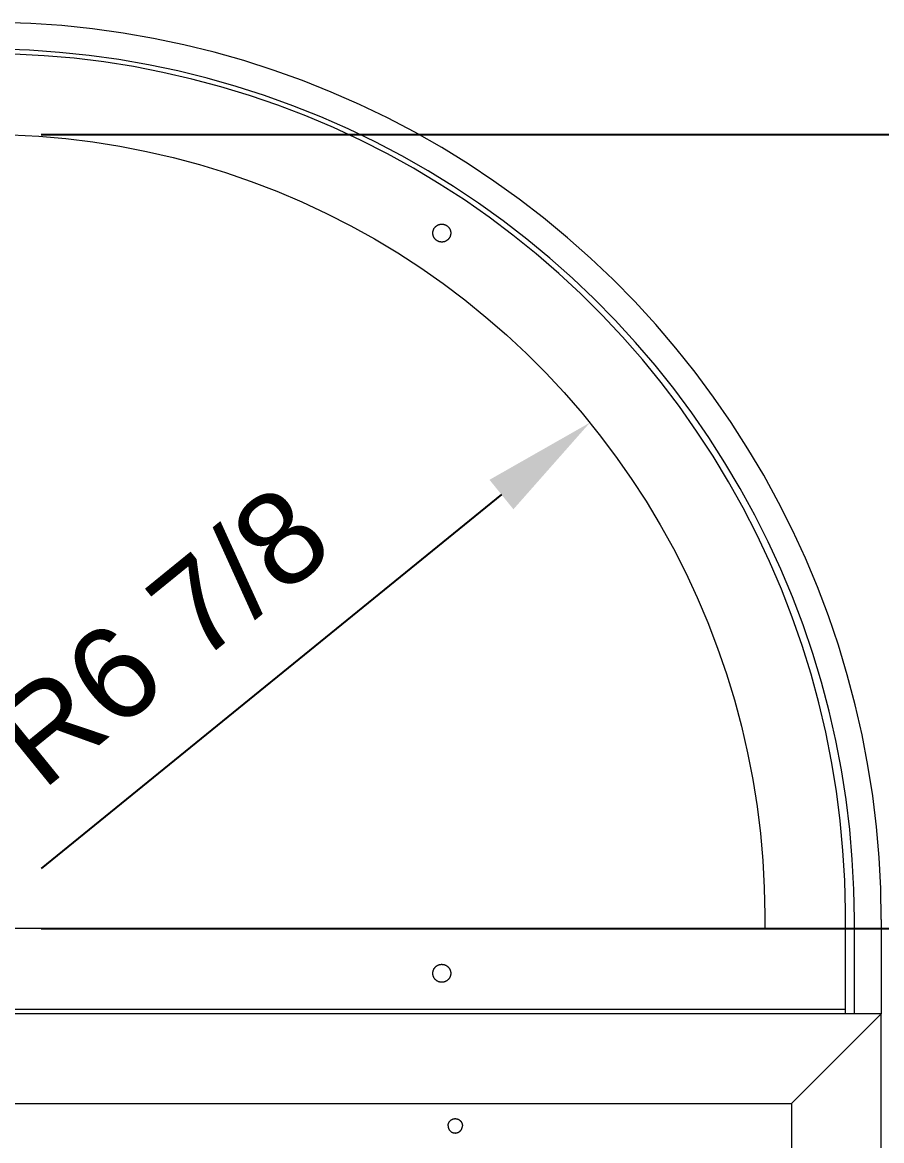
# Model space of a CAD drawing. Header units: inches. Extents: x -13 to 609, y -6 to 131.
# Drawn here: x 9.42 to 16.96, y 120.79 to 130.6 of the extents above; entities that cross this region are included whole.
import ezdxf

# ---------------------------------------------------------------- set-up
doc = ezdxf.new("R2010")
doc.units = ezdxf.units.IN
doc.header["$PDSIZE"] = -1
doc.layers.add('ZANO_R', color=7, linetype='Continuous', lineweight=0)
doc.layers.add('ZANO_W', color=1, linetype='Continuous', lineweight=0)
doc.styles.add('Arial', font='arial.ttf')
doc.styles.get("Standard").update_dxf_attribs({"font": 'ARIALUNI.TTF'})
doc.dimstyles.new('amerykanie', dxfattribs={"dimtxt": 50, "dimasz": 50, "dimexe": 0.5, "dimexo": 0.5, "dimgap": 1, "dimtad": 1, "dimdec": 0, "dimzin": 0, "dimlunit": 5, "dimtxsty": 'Standard', "dimcen": 0.09, "dimclrd": 1, "dimclre": 1, "dimclrt": 1, "dimazin": 0, "dimtfac": 1, "dimtdec": 0, "dimtmove": 0, "dimatfit": 3, "dimfxl": 1, "dimtzin": 0, "dimarcsym": 1})

# ---------------------------------------------------------------- blocks, each defined once
blk = doc.blocks.new('*D448')
at = {"layer": 'Defpoints', "color": 0}
for p in [(9.0854, 129.6213), (19.0073, 129.6213), (9.0854, 122.6528)]:
    blk.add_point(p, dxfattribs=at)
at = {"layer": 'ZANO_W', "color": 1, "lineweight": -2}
for p, q in [((9.5854, 129.6213), (19.5073, 129.6213)), ((19.0073, 123.6528), (19.0073, 128.6213)), ((23.9508, 125.1875), (19.0073, 126.137)), ((23.9508, 116.803), (23.9508, 125.1875)), ((9.5854, 122.6528), (19.5073, 122.6528))]:
    blk.add_line(p, q, dxfattribs=at)
at = {"layer": 'ZANO_W', "color": 1}
for points in [[(19.1739, 128.6213), (18.8406, 128.6213), (19.0073, 129.6213)], [(18.8406, 123.6528), (19.1739, 123.6528), (19.0073, 122.6528)]]:
    blk.add_solid(points, dxfattribs=at)
at = {"layer": 'ZANO_W', "color": 1, "insert": (22.6105, 120.9953), "char_height": 1.625, "attachment_point": 5, "rotation": 90, "style": 'Arial'}
blk.add_mtext('6 15/16', dxfattribs=at)
blk = doc.blocks.new('*D457')
at = {"layer": 'Defpoints', "color": 0}
for p in [(14.4011, 127.0911), (9.0855, 122.7725)]:
    blk.add_point(p, dxfattribs=at)
at = {"layer": 'ZANO_W', "color": 1, "lineweight": -2}
blk.add_line((13.625, 126.4606), (9.5851, 123.1784), dxfattribs=at)
at = {"layer": 'ZANO_W', "color": 1}
blk.add_solid([(13.7301, 126.3312), (13.5199, 126.5899), (14.4011, 127.0911)], dxfattribs=at)
at = {"layer": 'ZANO_W', "color": 1, "insert": (10.6368, 125.2183), "char_height": 1.625, "attachment_point": 5, "rotation": 39.09185, "style": 'Arial'}
blk.add_mtext('{\\H0.5x;R6 7/8}', dxfattribs=at)

msp = doc.modelspace()

# ---------------------------------------------------------------- linework, layer by layer
at = {"layer": 'ZANO_R'}
for p, q in [((9.49296, 130.59497), (9.2213, 130.60435)), ((9.76413, 130.57622), (9.49296, 130.59497)), ((10.0345, 130.54811), (9.76413, 130.57622)), ((10.30373, 130.5107), (10.0345, 130.54811)), ((10.57151, 130.46401), (10.30373, 130.5107)), ((10.83752, 130.40811), (10.57151, 130.46401)), ((9.48073, 130.35907), (9.21722, 130.36817)), ((9.74377, 130.34087), (9.48073, 130.35907)), ((10.00602, 130.31362), (9.74377, 130.34087)), ((11.10144, 130.34306), (10.83752, 130.40811)), ((11.36296, 130.26893), (11.10144, 130.34306)), ((9.61094, 130.31164), (9.34833, 130.32536)), ((9.87293, 130.2888), (9.61094, 130.31164)), ((10.13396, 130.25685), (9.87293, 130.2888)), ((10.26718, 130.27732), (10.00602, 130.31362)), ((10.39372, 130.21585), (10.13396, 130.25685)), ((10.52693, 130.23203), (10.26718, 130.27732)), ((10.78496, 130.17781), (10.52693, 130.23203)), ((11.62177, 130.18583), (11.36296, 130.26893)), ((10.6519, 130.16583), (10.39372, 130.21585)), ((10.90818, 130.10687), (10.6519, 130.16583)), ((11.04096, 130.11471), (10.78496, 130.17781)), ((11.87755, 130.09384), (11.62177, 130.18583)), ((11.16225, 130.03902), (10.90818, 130.10687)), ((11.29464, 130.04281), (11.04096, 130.11471)), ((11.41381, 129.96238), (11.16225, 130.03902)), ((11.54568, 129.9622), (11.29464, 130.04281)), ((12.13001, 129.99308), (11.87755, 130.09384)), ((11.66256, 129.87704), (11.41381, 129.96238)), ((11.79379, 129.87297), (11.54568, 129.9622)), ((12.37884, 129.88366), (12.13001, 129.99308)), ((11.90818, 129.78309), (11.66256, 129.87704)), ((12.03867, 129.77523), (11.79379, 129.87297)), ((12.62374, 129.76573), (12.37884, 129.88366)), ((12.15039, 129.68066), (11.90818, 129.78309)), ((12.28003, 129.6691), (12.03867, 129.77523)), ((12.86442, 129.6394), (12.62374, 129.76573)), ((12.38889, 129.56986), (12.15039, 129.68066)), ((12.51759, 129.5547), (12.28003, 129.6691)), ((9.32446, 129.6171), (9.56325, 129.60458)), ((9.56325, 129.60458), (9.80145, 129.58374)), ((9.80145, 129.58374), (10.03878, 129.5546)), ((10.03878, 129.5546), (10.27495, 129.5172)), ((12.62339, 129.45084), (12.38889, 129.56986)), ((12.75105, 129.43217), (12.51759, 129.5547)), ((13.10061, 129.50485), (12.86442, 129.6394)), ((10.27495, 129.5172), (10.50966, 129.47157)), ((10.50966, 129.47157), (10.74265, 129.41779)), ((12.8536, 129.32373), (12.62339, 129.45084)), ((13.332, 129.36222), (13.10061, 129.50485)), ((10.74265, 129.41779), (10.97361, 129.3559)), ((10.97361, 129.3559), (11.20228, 129.28599)), ((12.98015, 129.30165), (12.75105, 129.43217)), ((13.55834, 129.2117), (13.332, 129.36222)), ((11.20228, 129.28599), (11.42836, 129.20814)), ((13.07926, 129.18869), (12.8536, 129.32373)), ((13.2046, 129.1633), (12.98015, 129.30165)), ((11.42836, 129.20814), (11.65159, 129.12245)), ((13.30008, 129.04588), (13.07926, 129.18869)), ((13.42415, 129.01729), (13.2046, 129.1633)), ((13.77934, 129.05345), (13.55834, 129.2117)), ((11.65159, 129.12245), (11.87169, 129.02902)), ((13.99476, 128.88766), (13.77934, 129.05345)), ((11.87169, 129.02902), (12.0884, 128.92797)), ((13.51581, 128.89548), (13.30008, 129.04588)), ((13.63853, 128.86379), (13.42415, 129.01729)), ((12.0884, 128.92797), (12.30145, 128.81942)), ((13.72616, 128.73766), (13.51581, 128.89548)), ((13.84748, 128.70298), (13.63853, 128.86379)), ((14.20432, 128.71454), (13.99476, 128.88766)), ((12.30145, 128.81942), (12.51058, 128.70349)), ((13.0224, 128.75513), (13.02244, 128.75785)), ((13.02244, 128.75785), (13.02258, 128.76056)), ((13.02258, 128.76056), (13.02282, 128.76327)), ((13.02282, 128.76327), (13.02315, 128.76597)), ((13.02315, 128.76597), (13.02357, 128.76865)), ((13.02357, 128.76865), (13.02408, 128.77132)), ((13.02408, 128.77132), (13.02468, 128.77397)), ((13.02468, 128.77397), (13.02538, 128.7766)), ((13.02538, 128.7766), (13.02617, 128.7792)), ((13.02617, 128.7792), (13.02704, 128.78178)), ((13.02704, 128.78178), (13.02801, 128.78432)), ((13.02801, 128.78432), (13.02906, 128.78683)), ((13.02906, 128.78683), (13.03019, 128.78929)), ((13.03019, 128.78929), (13.03142, 128.79172)), ((13.03142, 128.79172), (13.03272, 128.79411)), ((13.03272, 128.79411), (13.03411, 128.79645)), ((13.03411, 128.79645), (13.03557, 128.79873)), ((13.03557, 128.79873), (13.03712, 128.80097)), ((13.03712, 128.80097), (13.03874, 128.80315)), ((13.03874, 128.80315), (13.04043, 128.80528)), ((13.04043, 128.80528), (13.0422, 128.80734)), ((13.0422, 128.80734), (13.04404, 128.80935)), ((13.04404, 128.80935), (13.04594, 128.81129)), ((13.04594, 128.81129), (13.04791, 128.81316)), ((13.04791, 128.81316), (13.04995, 128.81496)), ((13.04995, 128.81496), (13.05204, 128.81669)), ((13.05204, 128.81669), (13.0542, 128.81835)), ((13.0542, 128.81835), (13.05641, 128.81993)), ((13.05641, 128.81993), (13.05867, 128.82144)), ((13.05867, 128.82144), (13.06098, 128.82286)), ((13.06098, 128.82286), (13.06335, 128.82421)), ((13.06335, 128.82421), (13.06575, 128.82547)), ((13.06575, 128.82547), (13.0682, 128.82665)), ((13.0682, 128.82665), (13.07069, 128.82775)), ((13.07069, 128.82775), (13.07321, 128.82875)), ((13.07321, 128.82875), (13.07577, 128.82967)), ((13.07577, 128.82967), (13.07836, 128.8305)), ((13.07836, 128.8305), (13.08098, 128.83125)), ((13.08098, 128.83125), (13.08361, 128.8319)), ((13.08361, 128.8319), (13.08627, 128.83246)), ((13.08627, 128.83246), (13.08895, 128.83292)), ((13.08895, 128.83292), (13.09165, 128.8333)), ((13.09165, 128.8333), (13.09435, 128.83358)), ((13.09435, 128.83358), (13.09706, 128.83376)), ((13.09706, 128.83376), (13.09978, 128.83386)), ((13.09978, 128.83386), (13.1025, 128.83386)), ((13.1025, 128.83386), (13.10521, 128.83376)), ((13.10521, 128.83376), (13.10792, 128.83358)), ((13.10792, 128.83358), (13.11063, 128.8333)), ((13.11063, 128.8333), (13.11332, 128.83292)), ((13.11332, 128.83292), (13.116, 128.83246)), ((13.116, 128.83246), (13.11866, 128.8319)), ((13.11866, 128.8319), (13.1213, 128.83125)), ((13.1213, 128.83125), (13.12391, 128.8305)), ((13.12391, 128.8305), (13.1265, 128.82967)), ((13.1265, 128.82967), (13.12906, 128.82875)), ((13.12906, 128.82875), (13.13158, 128.82775)), ((13.13158, 128.82775), (13.13407, 128.82665)), ((13.13407, 128.82665), (13.13652, 128.82547)), ((13.13652, 128.82547), (13.13893, 128.82421)), ((13.13893, 128.82421), (13.14129, 128.82286)), ((13.14129, 128.82286), (13.1436, 128.82144)), ((13.1436, 128.82144), (13.14587, 128.81993)), ((13.14587, 128.81993), (13.14808, 128.81835)), ((13.14808, 128.81835), (13.15023, 128.81669)), ((13.15023, 128.81669), (13.15233, 128.81496)), ((13.15233, 128.81496), (13.15436, 128.81316)), ((13.15436, 128.81316), (13.15633, 128.81129)), ((13.15633, 128.81129), (13.15824, 128.80935)), ((13.15824, 128.80935), (13.16007, 128.80734)), ((13.16007, 128.80734), (13.16184, 128.80528)), ((13.16184, 128.80528), (13.16354, 128.80315)), ((13.16354, 128.80315), (13.16516, 128.80097)), ((13.16516, 128.80097), (13.1667, 128.79873)), ((13.1667, 128.79873), (13.16817, 128.79645)), ((13.16817, 128.79645), (13.16955, 128.79411)), ((13.16955, 128.79411), (13.17086, 128.79172)), ((13.17086, 128.79172), (13.17208, 128.78929)), ((13.17208, 128.78929), (13.17322, 128.78683)), ((13.17322, 128.78683), (13.17427, 128.78432)), ((13.17427, 128.78432), (13.17523, 128.78178)), ((13.17523, 128.78178), (13.17611, 128.7792)), ((13.17611, 128.7792), (13.17689, 128.7766)), ((13.17689, 128.7766), (13.17759, 128.77397)), ((13.17759, 128.77397), (13.17819, 128.77132)), ((13.17819, 128.77132), (13.17871, 128.76865)), ((13.17871, 128.76865), (13.17913, 128.76597)), ((13.17913, 128.76597), (13.17945, 128.76327)), ((13.17945, 128.76327), (13.17969, 128.76056)), ((13.17969, 128.76056), (13.17983, 128.75785)), ((13.17983, 128.75785), (13.17988, 128.75513)), ((12.51058, 128.70349), (12.71554, 128.58034)), ((13.02244, 128.75241), (13.0224, 128.75513)), ((13.02258, 128.7497), (13.02244, 128.75241)), ((13.02282, 128.74699), (13.02258, 128.7497)), ((13.02315, 128.74429), (13.02282, 128.74699)), ((13.02357, 128.74161), (13.02315, 128.74429)), ((13.02408, 128.73894), (13.02357, 128.74161)), ((13.02468, 128.73629), (13.02408, 128.73894)), ((13.02538, 128.73366), (13.02468, 128.73629)), ((13.02617, 128.73106), (13.02538, 128.73366)), ((13.02704, 128.72848), (13.02617, 128.73106)), ((13.02801, 128.72594), (13.02704, 128.72848)), ((13.02906, 128.72344), (13.02801, 128.72594)), ((13.03019, 128.72097), (13.02906, 128.72344)), ((13.03142, 128.71854), (13.03019, 128.72097)), ((13.03272, 128.71615), (13.03142, 128.71854)), ((13.03411, 128.71382), (13.03272, 128.71615)), ((13.03557, 128.71153), (13.03411, 128.71382)), ((13.03712, 128.70929), (13.03557, 128.71153)), ((13.03874, 128.70711), (13.03712, 128.70929)), ((13.04043, 128.70498), (13.03874, 128.70711)), ((13.0422, 128.70292), (13.04043, 128.70498)), ((13.04404, 128.70091), (13.0422, 128.70292)), ((13.04594, 128.69897), (13.04404, 128.70091)), ((13.04791, 128.6971), (13.04594, 128.69897)), ((13.04995, 128.6953), (13.04791, 128.6971)), ((13.05204, 128.69357), (13.04995, 128.6953)), ((13.0542, 128.69191), (13.05204, 128.69357)), ((13.05641, 128.69033), (13.0542, 128.69191)), ((13.05867, 128.68882), (13.05641, 128.69033)), ((13.06098, 128.6874), (13.05867, 128.68882)), ((13.06335, 128.68605), (13.06098, 128.6874)), ((13.06575, 128.68479), (13.06335, 128.68605)), ((13.0682, 128.68361), (13.06575, 128.68479)), ((13.07069, 128.68251), (13.0682, 128.68361)), ((13.07321, 128.68151), (13.07069, 128.68251)), ((13.07577, 128.68059), (13.07321, 128.68151)), ((13.07836, 128.67976), (13.07577, 128.68059)), ((13.08098, 128.67901), (13.07836, 128.67976)), ((13.08361, 128.67836), (13.08098, 128.67901)), ((13.08627, 128.67781), (13.08361, 128.67836)), ((13.08895, 128.67734), (13.08627, 128.67781)), ((13.09165, 128.67696), (13.08895, 128.67734)), ((13.09435, 128.67668), (13.09165, 128.67696)), ((13.09706, 128.6765), (13.09435, 128.67668)), ((13.09978, 128.6764), (13.09706, 128.6765)), ((13.1025, 128.6764), (13.09978, 128.6764)), ((13.10521, 128.6765), (13.1025, 128.6764)), ((13.10792, 128.67668), (13.10521, 128.6765)), ((13.11063, 128.67696), (13.10792, 128.67668)), ((13.11332, 128.67734), (13.11063, 128.67696)), ((13.116, 128.67781), (13.11332, 128.67734)), ((13.11866, 128.67836), (13.116, 128.67781)), ((13.1213, 128.67901), (13.11866, 128.67836)), ((13.12391, 128.67976), (13.1213, 128.67901)), ((13.1265, 128.68059), (13.12391, 128.67976)), ((13.12906, 128.68151), (13.1265, 128.68059)), ((13.13158, 128.68251), (13.12906, 128.68151)), ((13.13407, 128.68361), (13.13158, 128.68251)), ((13.13652, 128.68479), (13.13407, 128.68361)), ((13.13893, 128.68605), (13.13652, 128.68479)), ((13.14129, 128.6874), (13.13893, 128.68605)), ((13.1436, 128.68882), (13.14129, 128.6874)), ((13.14587, 128.69033), (13.1436, 128.68882)), ((13.14808, 128.69191), (13.14587, 128.69033)), ((13.15023, 128.69357), (13.14808, 128.69191)), ((13.15233, 128.6953), (13.15023, 128.69357)), ((13.15436, 128.6971), (13.15233, 128.6953)), ((13.15633, 128.69897), (13.15436, 128.6971)), ((13.15824, 128.70091), (13.15633, 128.69897)), ((13.16007, 128.70292), (13.15824, 128.70091)), ((13.16184, 128.70498), (13.16007, 128.70292)), ((13.16354, 128.70711), (13.16184, 128.70498)), ((13.16516, 128.70929), (13.16354, 128.70711)), ((13.1667, 128.71153), (13.16516, 128.70929)), ((13.16817, 128.71382), (13.1667, 128.71153)), ((13.16955, 128.71615), (13.16817, 128.71382)), ((13.17086, 128.71854), (13.16955, 128.71615)), ((13.17208, 128.72097), (13.17086, 128.71854)), ((13.17322, 128.72344), (13.17208, 128.72097)), ((13.17427, 128.72594), (13.17322, 128.72344)), ((13.17523, 128.72848), (13.17427, 128.72594)), ((13.17611, 128.73106), (13.17523, 128.72848)), ((13.17689, 128.73366), (13.17611, 128.73106)), ((13.17759, 128.73629), (13.17689, 128.73366)), ((13.17819, 128.73894), (13.17759, 128.73629)), ((13.17871, 128.74161), (13.17819, 128.73894)), ((13.17913, 128.74429), (13.17871, 128.74161)), ((13.17945, 128.74699), (13.17913, 128.74429)), ((13.17969, 128.7497), (13.17945, 128.74699)), ((13.17983, 128.75241), (13.17969, 128.7497)), ((13.17988, 128.75513), (13.17983, 128.75241)), ((13.93091, 128.57262), (13.72616, 128.73766)), ((14.05075, 128.53505), (13.84748, 128.70298)), ((14.40778, 128.53429), (14.20432, 128.71454)), ((12.71554, 128.58034), (12.91608, 128.45011)), ((14.12979, 128.40056), (13.93091, 128.57262)), ((14.24811, 128.36021), (14.05075, 128.53505)), ((14.6049, 128.34712), (14.40778, 128.53429)), ((12.91608, 128.45011), (13.11195, 128.31296)), ((14.32256, 128.22169), (14.12979, 128.40056)), ((13.11195, 128.31296), (13.30291, 128.16906)), ((14.43931, 128.17866), (14.24811, 128.36021)), ((14.79544, 128.15327), (14.6049, 128.34712)), ((13.30291, 128.16906), (13.48874, 128.01858)), ((14.50899, 128.03622), (14.32256, 128.22169)), ((14.62414, 127.99061), (14.43931, 128.17866)), ((14.97917, 127.95295), (14.79544, 128.15327)), ((13.48874, 128.01858), (13.6692, 127.86171)), ((14.68886, 127.84438), (14.50899, 128.03622)), ((14.80236, 127.7963), (14.62414, 127.99061)), ((15.15589, 127.7464), (14.97917, 127.95295)), ((13.6692, 127.86171), (13.84407, 127.69864)), ((14.86195, 127.64639), (14.68886, 127.84438)), ((14.97377, 127.59596), (14.80236, 127.7963)), ((13.84407, 127.69864), (14.01315, 127.52956)), ((15.32536, 127.53389), (15.15589, 127.7464)), ((15.02805, 127.44251), (14.86195, 127.64639)), ((15.13816, 127.38981), (14.97377, 127.59596)), ((14.01315, 127.52956), (14.17622, 127.35469)), ((15.4874, 127.31564), (15.32536, 127.53389)), ((15.18695, 127.23297), (15.02805, 127.44251)), ((15.29534, 127.17812), (15.13816, 127.38981)), ((14.17622, 127.35469), (14.33309, 127.17423)), ((15.64182, 127.09194), (15.4874, 127.31564)), ((15.33847, 127.01803), (15.18695, 127.23297)), ((14.33309, 127.17423), (14.48357, 126.9884)), ((15.44512, 126.96113), (15.29534, 127.17812)), ((15.78842, 126.86304), (15.64182, 127.09194)), ((15.48242, 126.79795), (15.33847, 127.01803)), ((14.48357, 126.9884), (14.62747, 126.79744)), ((15.58732, 126.73909), (15.44512, 126.96113)), ((14.62747, 126.79744), (14.76462, 126.60157)), ((15.61863, 126.573), (15.48242, 126.79795)), ((15.92703, 126.62922), (15.78842, 126.86304)), ((15.72178, 126.51228), (15.58732, 126.73909)), ((14.76462, 126.60157), (14.89485, 126.40103)), ((16.05748, 126.39075), (15.92703, 126.62922)), ((15.74693, 126.34344), (15.61863, 126.573)), ((15.84832, 126.28097), (15.72178, 126.51228)), ((14.89485, 126.40103), (15.018, 126.19608)), ((15.86717, 126.10956), (15.74693, 126.34344)), ((16.17963, 126.14792), (16.05748, 126.39075)), ((15.9668, 126.04542), (15.84832, 126.28097)), ((15.018, 126.19608), (15.13393, 125.98694)), ((15.9792, 125.87164), (15.86717, 126.10956)), ((16.29333, 125.90101), (16.17963, 126.14792)), ((16.07709, 125.80593), (15.9668, 126.04542)), ((15.13393, 125.98694), (15.24248, 125.77389)), ((16.08288, 125.62997), (15.9792, 125.87164)), ((16.39843, 125.65034), (16.29333, 125.90101)), ((15.24248, 125.77389), (15.34353, 125.55718)), ((16.17904, 125.56277), (16.07709, 125.80593)), ((16.1781, 125.38483), (16.08288, 125.62997)), ((16.49482, 125.39618), (16.39843, 125.65034)), ((15.34353, 125.55718), (15.43696, 125.33708)), ((16.27254, 125.31624), (16.17904, 125.56277)), ((15.43696, 125.33708), (15.52265, 125.11385)), ((16.26473, 125.13653), (16.1781, 125.38483)), ((16.58238, 125.13885), (16.49482, 125.39618)), ((16.35747, 125.06663), (16.27254, 125.31624)), ((16.34268, 124.88537), (16.26473, 125.13653)), ((16.661, 124.87864), (16.58238, 125.13885)), ((15.52265, 125.11385), (15.6005, 124.88777)), ((16.43373, 124.81423), (16.35747, 125.06663)), ((15.6005, 124.88777), (15.67041, 124.6591)), ((16.41184, 124.63165), (16.34268, 124.88537)), ((16.7306, 124.61588), (16.661, 124.87864)), ((16.50124, 124.55935), (16.43373, 124.81423)), ((15.67041, 124.6591), (15.7323, 124.42814)), ((16.47213, 124.37568), (16.41184, 124.63165)), ((16.55991, 124.3023), (16.50124, 124.55935)), ((16.79109, 124.35088), (16.7306, 124.61588)), ((15.7323, 124.42814), (15.78608, 124.19516)), ((16.52348, 124.11777), (16.47213, 124.37568)), ((16.84239, 124.08394), (16.79109, 124.35088)), ((16.60968, 124.04337), (16.55991, 124.3023)), ((15.78608, 124.19516), (15.83171, 123.96044)), ((16.56583, 123.85822), (16.52348, 124.11777)), ((16.88445, 123.81539), (16.84239, 124.08394)), ((15.83171, 123.96044), (15.86911, 123.72427)), ((16.65047, 123.78288), (16.60968, 124.04337)), ((16.59912, 123.59736), (16.56583, 123.85822)), ((16.68226, 123.52113), (16.65047, 123.78288)), ((16.91721, 123.54556), (16.88445, 123.81539)), ((15.86911, 123.72427), (15.89825, 123.48694)), ((16.62333, 123.3355), (16.59912, 123.59736)), ((15.89825, 123.48694), (15.91909, 123.24874)), ((16.70498, 123.25845), (16.68226, 123.52113)), ((16.94064, 123.27475), (16.91721, 123.54556)), ((16.6384, 123.07295), (16.62333, 123.3355)), ((16.95471, 123.00329), (16.94064, 123.27475)), ((15.91909, 123.24874), (15.93161, 123.00995)), ((16.71863, 122.99514), (16.70498, 123.25845)), ((16.64434, 122.81004), (16.6384, 123.07295)), ((15.93161, 123.00995), (15.93578, 122.77088)), ((16.72318, 122.73151), (16.71863, 122.99514)), ((16.9594, 122.73151), (16.95471, 123.00329)), ((15.93578, 122.77088), (15.93578, 122.65277)), ((16.64434, 121.94411), (16.64434, 122.81004)), ((16.72298, 122.65277), (16.72318, 122.67583)), ((16.72318, 121.90474), (16.72318, 122.73151)), ((16.9594, 122.73151), (16.9594, 121.90474)), ((15.93578, 122.65277), (2.23499, 122.65277)), ((16.72298, 121.90474), (16.72298, 122.65277)), ((13.02468, 122.27791), (13.02538, 122.28054)), ((13.02538, 122.28054), (13.02617, 122.28314)), ((13.02617, 122.28314), (13.02704, 122.28571)), ((13.02704, 122.28571), (13.02801, 122.28826)), ((13.02801, 122.28826), (13.02906, 122.29076)), ((13.02906, 122.29076), (13.03019, 122.29323)), ((13.03019, 122.29323), (13.03142, 122.29566)), ((13.03142, 122.29566), (13.03272, 122.29804)), ((13.03272, 122.29804), (13.03411, 122.30038)), ((13.03411, 122.30038), (13.03557, 122.30267)), ((13.03557, 122.30267), (13.03712, 122.30491)), ((13.03712, 122.30491), (13.03874, 122.30709)), ((13.03874, 122.30709), (13.04043, 122.30922)), ((13.04043, 122.30922), (13.0422, 122.31128)), ((13.0422, 122.31128), (13.04404, 122.31328)), ((13.04404, 122.31328), (13.04594, 122.31522)), ((13.04594, 122.31522), (13.04791, 122.3171)), ((13.04791, 122.3171), (13.04995, 122.3189)), ((13.04995, 122.3189), (13.05204, 122.32063)), ((13.05204, 122.32063), (13.0542, 122.32229)), ((13.0542, 122.32229), (13.05641, 122.32387)), ((13.05641, 122.32387), (13.05867, 122.32537)), ((13.05867, 122.32537), (13.06098, 122.3268)), ((13.06098, 122.3268), (13.06335, 122.32815)), ((13.06335, 122.32815), (13.06575, 122.32941)), ((13.06575, 122.32941), (13.0682, 122.33059)), ((13.0682, 122.33059), (13.07069, 122.33168)), ((13.07069, 122.33168), (13.07321, 122.33269)), ((13.07321, 122.33269), (13.07577, 122.33361)), ((13.07577, 122.33361), (13.07836, 122.33444)), ((13.07836, 122.33444), (13.08098, 122.33518)), ((13.08098, 122.33518), (13.08361, 122.33583)), ((13.08361, 122.33583), (13.08627, 122.33639)), ((13.08627, 122.33639), (13.08895, 122.33686)), ((13.08895, 122.33686), (13.09165, 122.33723)), ((13.09165, 122.33723), (13.09435, 122.33751)), ((13.09435, 122.33751), (13.09706, 122.3377)), ((13.09706, 122.3377), (13.09978, 122.3378)), ((13.09978, 122.3378), (13.1025, 122.3378)), ((13.1025, 122.3378), (13.10521, 122.3377)), ((13.10521, 122.3377), (13.10792, 122.33751)), ((13.10792, 122.33751), (13.11063, 122.33723)), ((13.11063, 122.33723), (13.11332, 122.33686)), ((13.11332, 122.33686), (13.116, 122.33639)), ((13.116, 122.33639), (13.11866, 122.33583)), ((13.11866, 122.33583), (13.1213, 122.33518)), ((13.1213, 122.33518), (13.12391, 122.33444)), ((13.12391, 122.33444), (13.1265, 122.33361)), ((13.1265, 122.33361), (13.12906, 122.33269)), ((13.12906, 122.33269), (13.13158, 122.33168)), ((13.13158, 122.33168), (13.13407, 122.33059)), ((13.13407, 122.33059), (13.13652, 122.32941)), ((13.13652, 122.32941), (13.13893, 122.32815)), ((13.13893, 122.32815), (13.14129, 122.3268)), ((13.14129, 122.3268), (13.1436, 122.32537)), ((13.1436, 122.32537), (13.14587, 122.32387)), ((13.14587, 122.32387), (13.14808, 122.32229)), ((13.14808, 122.32229), (13.15023, 122.32063)), ((13.15023, 122.32063), (13.15233, 122.3189)), ((13.15233, 122.3189), (13.15436, 122.3171)), ((13.15436, 122.3171), (13.15633, 122.31522)), ((13.15633, 122.31522), (13.15824, 122.31328)), ((13.15824, 122.31328), (13.16007, 122.31128)), ((13.16007, 122.31128), (13.16184, 122.30922)), ((13.16184, 122.30922), (13.16354, 122.30709)), ((13.16354, 122.30709), (13.16516, 122.30491)), ((13.16516, 122.30491), (13.1667, 122.30267)), ((13.1667, 122.30267), (13.16817, 122.30038)), ((13.16817, 122.30038), (13.16955, 122.29804)), ((13.16955, 122.29804), (13.17086, 122.29566)), ((13.17086, 122.29566), (13.17208, 122.29323)), ((13.17208, 122.29323), (13.17322, 122.29076)), ((13.17322, 122.29076), (13.17427, 122.28826)), ((13.17427, 122.28826), (13.17523, 122.28571)), ((13.17523, 122.28571), (13.17611, 122.28314)), ((13.17611, 122.28314), (13.17689, 122.28054)), ((13.17689, 122.28054), (13.17759, 122.27791)), ((13.0224, 122.25907), (13.02244, 122.26179)), ((13.02244, 122.25635), (13.0224, 122.25907)), ((13.02244, 122.26179), (13.02258, 122.2645)), ((13.02258, 122.25364), (13.02244, 122.25635)), ((13.02258, 122.2645), (13.02282, 122.26721)), ((13.02282, 122.25093), (13.02258, 122.25364)), ((13.02282, 122.26721), (13.02315, 122.26991)), ((13.02315, 122.24823), (13.02282, 122.25093)), ((13.02315, 122.26991), (13.02357, 122.27259)), ((13.02357, 122.24554), (13.02315, 122.24823)), ((13.02357, 122.27259), (13.02408, 122.27526)), ((13.02408, 122.24287), (13.02357, 122.24554)), ((13.02408, 122.27526), (13.02468, 122.27791)), ((13.02468, 122.24022), (13.02408, 122.24287)), ((13.02538, 122.2376), (13.02468, 122.24022)), ((13.02617, 122.23499), (13.02538, 122.2376)), ((13.02704, 122.23242), (13.02617, 122.23499)), ((13.02801, 122.22988), (13.02704, 122.23242)), ((13.02906, 122.22737), (13.02801, 122.22988)), ((13.03019, 122.2249), (13.02906, 122.22737)), ((13.03142, 122.22248), (13.03019, 122.2249)), ((13.03272, 122.22009), (13.03142, 122.22248)), ((13.03411, 122.21775), (13.03272, 122.22009)), ((13.03557, 122.21546), (13.03411, 122.21775)), ((13.03712, 122.21323), (13.03557, 122.21546)), ((13.03874, 122.21104), (13.03712, 122.21323)), ((13.04043, 122.20892), (13.03874, 122.21104)), ((13.0422, 122.20685), (13.04043, 122.20892)), ((13.04404, 122.20485), (13.0422, 122.20685)), ((13.04594, 122.20291), (13.04404, 122.20485)), ((13.04791, 122.20104), (13.04594, 122.20291)), ((13.04995, 122.19924), (13.04791, 122.20104)), ((13.05204, 122.19751), (13.04995, 122.19924)), ((13.0542, 122.19585), (13.05204, 122.19751)), ((13.05641, 122.19427), (13.0542, 122.19585)), ((13.05867, 122.19276), (13.05641, 122.19427)), ((13.06098, 122.19133), (13.05867, 122.19276)), ((13.06335, 122.18999), (13.06098, 122.19133)), ((13.06575, 122.18873), (13.06335, 122.18999)), ((13.0682, 122.18755), (13.06575, 122.18873)), ((13.07069, 122.18645), (13.0682, 122.18755)), ((13.07321, 122.18544), (13.07069, 122.18645)), ((13.07577, 122.18452), (13.07321, 122.18544)), ((13.07836, 122.18369), (13.07577, 122.18452)), ((13.08098, 122.18295), (13.07836, 122.18369)), ((13.08361, 122.1823), (13.08098, 122.18295)), ((13.08627, 122.18174), (13.08361, 122.1823)), ((13.08895, 122.18128), (13.08627, 122.18174)), ((13.116, 122.18174), (13.11332, 122.18128)), ((13.11866, 122.1823), (13.116, 122.18174)), ((13.1213, 122.18295), (13.11866, 122.1823)), ((13.12391, 122.18369), (13.1213, 122.18295)), ((13.1265, 122.18452), (13.12391, 122.18369)), ((13.12906, 122.18544), (13.1265, 122.18452)), ((13.13158, 122.18645), (13.12906, 122.18544)), ((13.13407, 122.18755), (13.13158, 122.18645)), ((13.13652, 122.18873), (13.13407, 122.18755)), ((13.13893, 122.18999), (13.13652, 122.18873)), ((13.14129, 122.19133), (13.13893, 122.18999)), ((13.1436, 122.19276), (13.14129, 122.19133)), ((13.14587, 122.19427), (13.1436, 122.19276)), ((13.14808, 122.19585), (13.14587, 122.19427)), ((13.15023, 122.19751), (13.14808, 122.19585)), ((13.15233, 122.19924), (13.15023, 122.19751)), ((13.15436, 122.20104), (13.15233, 122.19924)), ((13.15633, 122.20291), (13.15436, 122.20104)), ((13.15824, 122.20485), (13.15633, 122.20291)), ((13.16007, 122.20685), (13.15824, 122.20485)), ((13.16184, 122.20892), (13.16007, 122.20685)), ((13.16354, 122.21104), (13.16184, 122.20892)), ((13.16516, 122.21323), (13.16354, 122.21104)), ((13.1667, 122.21546), (13.16516, 122.21323)), ((13.16817, 122.21775), (13.1667, 122.21546)), ((13.16955, 122.22009), (13.16817, 122.21775)), ((13.17086, 122.22248), (13.16955, 122.22009)), ((13.17208, 122.2249), (13.17086, 122.22248)), ((13.17322, 122.22737), (13.17208, 122.2249)), ((13.17427, 122.22988), (13.17322, 122.22737)), ((13.17523, 122.23242), (13.17427, 122.22988)), ((13.17611, 122.23499), (13.17523, 122.23242)), ((13.17689, 122.2376), (13.17611, 122.23499)), ((13.17759, 122.24022), (13.17689, 122.2376)), ((13.17759, 122.27791), (13.17819, 122.27526)), ((13.17819, 122.24287), (13.17759, 122.24022)), ((13.17819, 122.27526), (13.17871, 122.27259)), ((13.17871, 122.24554), (13.17819, 122.24287)), ((13.17871, 122.27259), (13.17913, 122.26991)), ((13.17913, 122.24823), (13.17871, 122.24554)), ((13.17913, 122.26991), (13.17945, 122.26721)), ((13.17945, 122.25093), (13.17913, 122.24823)), ((13.17945, 122.26721), (13.17969, 122.2645)), ((13.17969, 122.25364), (13.17945, 122.25093)), ((13.17969, 122.2645), (13.17983, 122.26179)), ((13.17983, 122.25635), (13.17969, 122.25364)), ((13.17983, 122.26179), (13.17988, 122.25907)), ((13.17988, 122.25907), (13.17983, 122.25635)), ((13.09165, 122.1809), (13.08895, 122.18128)), ((13.09435, 122.18062), (13.09165, 122.1809)), ((13.09706, 122.18043), (13.09435, 122.18062)), ((13.09978, 122.18034), (13.09706, 122.18043)), ((13.1025, 122.18034), (13.09978, 122.18034)), ((13.10521, 122.18043), (13.1025, 122.18034)), ((13.10792, 122.18062), (13.10521, 122.18043)), ((13.11063, 122.1809), (13.10792, 122.18062)), ((13.11332, 122.18128), (13.11063, 122.1809)), ((16.9594, 121.90474), (1.21137, 121.90474)), ((1.52643, 121.94411), (16.64434, 121.94411)), ((16.64434, 121.90474), (16.64434, 121.94411)), ((16.9594, 121.90474), (16.84129, 121.78663)), ((16.9594, 103.7945), (16.9594, 121.90474)), ((16.29011, 121.23545), (16.84129, 121.78663)), ((16.29011, 121.23545), (16.172, 121.11734)), ((1.99877, 121.11734), (16.172, 121.11734)), ((16.172, 121.11734), (16.172, 104.5819)), ((13.15625, 120.92048), (13.15629, 120.92266)), ((13.15625, 120.92048), (13.15629, 120.91831)), ((13.15629, 120.92266), (13.1564, 120.92483)), ((13.15629, 120.91831), (13.1564, 120.91614)), ((13.1564, 120.92483), (13.15659, 120.927)), ((13.1564, 120.91614), (13.15659, 120.91397)), ((13.15659, 120.927), (13.15685, 120.92916)), ((13.15659, 120.91397), (13.15685, 120.91181)), ((13.15685, 120.92916), (13.15719, 120.9313)), ((13.15685, 120.91181), (13.15719, 120.90967)), ((13.15719, 120.9313), (13.1576, 120.93344)), ((13.15719, 120.90967), (13.1576, 120.90753)), ((13.1576, 120.93344), (13.15808, 120.93556)), ((13.1576, 120.90753), (13.15808, 120.90541)), ((13.15808, 120.93556), (13.15864, 120.93766)), ((13.15864, 120.93766), (13.15927, 120.93974)), ((13.15927, 120.93974), (13.15997, 120.9418)), ((13.15997, 120.9418), (13.16074, 120.94384)), ((13.16074, 120.94384), (13.16158, 120.94584)), ((13.16158, 120.94584), (13.16249, 120.94782)), ((13.16249, 120.94782), (13.16347, 120.94976)), ((13.16347, 120.94976), (13.16451, 120.95167)), ((13.16451, 120.95167), (13.16562, 120.95354)), ((13.16562, 120.95354), (13.16679, 120.95537)), ((13.16679, 120.95537), (13.16803, 120.95716)), ((13.16803, 120.95716), (13.16933, 120.9589)), ((13.16933, 120.9589), (13.17068, 120.9606)), ((13.17068, 120.9606), (13.1721, 120.96226)), ((13.1721, 120.96226), (13.17357, 120.96386)), ((13.17357, 120.96386), (13.17509, 120.96541)), ((13.17509, 120.96541), (13.17667, 120.96691)), ((13.17667, 120.96691), (13.17829, 120.96835)), ((13.17829, 120.96835), (13.17997, 120.96973)), ((13.17997, 120.96973), (13.18169, 120.97106)), ((13.18169, 120.97106), (13.18346, 120.97233)), ((13.18346, 120.97233), (13.18527, 120.97353)), ((13.18527, 120.97353), (13.18712, 120.97467)), ((13.18712, 120.97467), (13.18901, 120.97575)), ((13.18901, 120.97575), (13.19094, 120.97676)), ((13.19094, 120.97676), (13.1929, 120.9777)), ((13.1929, 120.9777), (13.19489, 120.97858)), ((13.19489, 120.97858), (13.19691, 120.97938)), ((13.19691, 120.97938), (13.19896, 120.98012)), ((13.19896, 120.98012), (13.20103, 120.98078)), ((13.20103, 120.98078), (13.20312, 120.98138)), ((13.20312, 120.98138), (13.20523, 120.9819)), ((13.20523, 120.9819), (13.20736, 120.98234)), ((13.20736, 120.98234), (13.2095, 120.98272)), ((13.2095, 120.98272), (13.21165, 120.98302)), ((13.21165, 120.98302), (13.21382, 120.98324)), ((13.21382, 120.98324), (13.21599, 120.98339)), ((13.21599, 120.98339), (13.21816, 120.98347)), ((13.21816, 120.98347), (13.22033, 120.98347)), ((13.22033, 120.98347), (13.22251, 120.98339)), ((13.22251, 120.98339), (13.22468, 120.98324)), ((13.22468, 120.98324), (13.22684, 120.98302)), ((13.22684, 120.98302), (13.22899, 120.98272)), ((13.22899, 120.98272), (13.23114, 120.98234)), ((13.23114, 120.98234), (13.23326, 120.9819)), ((13.23326, 120.9819), (13.23537, 120.98138)), ((13.23537, 120.98138), (13.23747, 120.98078)), ((13.23747, 120.98078), (13.23954, 120.98012)), ((13.23954, 120.98012), (13.24158, 120.97938)), ((13.24158, 120.97938), (13.2436, 120.97858)), ((13.2436, 120.97858), (13.24559, 120.9777)), ((13.24559, 120.9777), (13.24755, 120.97676)), ((13.24755, 120.97676), (13.24948, 120.97575)), ((13.24948, 120.97575), (13.25137, 120.97467)), ((13.25137, 120.97467), (13.25322, 120.97353)), ((13.25322, 120.97353), (13.25503, 120.97233)), ((13.25503, 120.97233), (13.2568, 120.97106)), ((13.2568, 120.97106), (13.25852, 120.96973)), ((13.25852, 120.96973), (13.2602, 120.96835)), ((13.2602, 120.96835), (13.26183, 120.96691)), ((13.26183, 120.96691), (13.2634, 120.96541)), ((13.2634, 120.96541), (13.26493, 120.96386)), ((13.26493, 120.96386), (13.2664, 120.96226)), ((13.2664, 120.96226), (13.26781, 120.9606)), ((13.26781, 120.9606), (13.26917, 120.9589)), ((13.26917, 120.9589), (13.27046, 120.95716)), ((13.27046, 120.95716), (13.2717, 120.95537)), ((13.2717, 120.95537), (13.27287, 120.95354)), ((13.27287, 120.95354), (13.27398, 120.95167)), ((13.27398, 120.95167), (13.27502, 120.94976)), ((13.27502, 120.94976), (13.276, 120.94782)), ((13.276, 120.94782), (13.27691, 120.94584)), ((13.27691, 120.94584), (13.27775, 120.94384)), ((13.27775, 120.94384), (13.27852, 120.9418)), ((13.27852, 120.9418), (13.27922, 120.93974)), ((13.27922, 120.93974), (13.27985, 120.93766)), ((13.27985, 120.93766), (13.28041, 120.93556)), ((13.28041, 120.93556), (13.28089, 120.93344)), ((13.28041, 120.90541), (13.28089, 120.90753)), ((13.28089, 120.93344), (13.2813, 120.9313)), ((13.28089, 120.90753), (13.2813, 120.90967)), ((13.2813, 120.9313), (13.28164, 120.92916)), ((13.2813, 120.90967), (13.28164, 120.91181)), ((13.28164, 120.92916), (13.2819, 120.927)), ((13.28164, 120.91181), (13.2819, 120.91397)), ((13.2819, 120.927), (13.28209, 120.92483)), ((13.2819, 120.91397), (13.28209, 120.91614)), ((13.28209, 120.92483), (13.2822, 120.92266)), ((13.28209, 120.91614), (13.2822, 120.91831)), ((13.2822, 120.92266), (13.28224, 120.92048)), ((13.2822, 120.91831), (13.28224, 120.92048)), ((13.15808, 120.90541), (13.15864, 120.90331)), ((13.15864, 120.90331), (13.15927, 120.90123)), ((13.15927, 120.90123), (13.15997, 120.89917)), ((13.15997, 120.89917), (13.16074, 120.89713)), ((13.16074, 120.89713), (13.16158, 120.89513)), ((13.16158, 120.89513), (13.16249, 120.89315)), ((13.16249, 120.89315), (13.16347, 120.89121)), ((13.16347, 120.89121), (13.16451, 120.8893)), ((13.16451, 120.8893), (13.16562, 120.88743)), ((13.16562, 120.88743), (13.16679, 120.8856)), ((13.16679, 120.8856), (13.16803, 120.88381)), ((13.16803, 120.88381), (13.16933, 120.88207)), ((13.16933, 120.88207), (13.17068, 120.88037)), ((13.17068, 120.88037), (13.1721, 120.87871)), ((13.1721, 120.87871), (13.17357, 120.87711)), ((13.17357, 120.87711), (13.17509, 120.87556)), ((13.17509, 120.87556), (13.17667, 120.87406)), ((13.17667, 120.87406), (13.17829, 120.87262)), ((13.17829, 120.87262), (13.17997, 120.87124)), ((13.17997, 120.87124), (13.18169, 120.86991)), ((13.18169, 120.86991), (13.18346, 120.86864)), ((13.18346, 120.86864), (13.18527, 120.86744)), ((13.18527, 120.86744), (13.18712, 120.8663)), ((13.18712, 120.8663), (13.18901, 120.86522)), ((13.18901, 120.86522), (13.19094, 120.86421)), ((13.19094, 120.86421), (13.1929, 120.86327)), ((13.1929, 120.86327), (13.19489, 120.86239)), ((13.19489, 120.86239), (13.19691, 120.86159)), ((13.19691, 120.86159), (13.19896, 120.86085)), ((13.19896, 120.86085), (13.20103, 120.86019)), ((13.20103, 120.86019), (13.20312, 120.85959)), ((13.20312, 120.85959), (13.20523, 120.85907)), ((13.20523, 120.85907), (13.20736, 120.85862)), ((13.20736, 120.85862), (13.2095, 120.85825)), ((13.2095, 120.85825), (13.21165, 120.85795)), ((13.21165, 120.85795), (13.21382, 120.85773)), ((13.21382, 120.85773), (13.21599, 120.85758)), ((13.21599, 120.85758), (13.21816, 120.8575)), ((13.21816, 120.8575), (13.22033, 120.8575)), ((13.22033, 120.8575), (13.22251, 120.85758)), ((13.22251, 120.85758), (13.22468, 120.85773)), ((13.22468, 120.85773), (13.22684, 120.85795)), ((13.22684, 120.85795), (13.22899, 120.85825)), ((13.22899, 120.85825), (13.23114, 120.85862)), ((13.23114, 120.85862), (13.23326, 120.85907)), ((13.23326, 120.85907), (13.23537, 120.85959)), ((13.23537, 120.85959), (13.23747, 120.86019)), ((13.23747, 120.86019), (13.23954, 120.86085)), ((13.23954, 120.86085), (13.24158, 120.86159)), ((13.24158, 120.86159), (13.2436, 120.86239)), ((13.2436, 120.86239), (13.24559, 120.86327)), ((13.24559, 120.86327), (13.24755, 120.86421)), ((13.24755, 120.86421), (13.24948, 120.86522)), ((13.24948, 120.86522), (13.25137, 120.8663)), ((13.25137, 120.8663), (13.25322, 120.86744)), ((13.25322, 120.86744), (13.25503, 120.86864)), ((13.25503, 120.86864), (13.2568, 120.86991)), ((13.2568, 120.86991), (13.25852, 120.87124)), ((13.25852, 120.87124), (13.2602, 120.87262)), ((13.2602, 120.87262), (13.26183, 120.87406)), ((13.26183, 120.87406), (13.2634, 120.87556)), ((13.2634, 120.87556), (13.26493, 120.87711)), ((13.26493, 120.87711), (13.2664, 120.87871)), ((13.2664, 120.87871), (13.26781, 120.88037)), ((13.26781, 120.88037), (13.26917, 120.88207)), ((13.26917, 120.88207), (13.27046, 120.88381)), ((13.27046, 120.88381), (13.2717, 120.8856)), ((13.2717, 120.8856), (13.27287, 120.88743)), ((13.27287, 120.88743), (13.27398, 120.8893)), ((13.27398, 120.8893), (13.27502, 120.89121)), ((13.27502, 120.89121), (13.276, 120.89315)), ((13.276, 120.89315), (13.27691, 120.89513)), ((13.27691, 120.89513), (13.27775, 120.89713)), ((13.27775, 120.89713), (13.27852, 120.89917)), ((13.27852, 120.89917), (13.27922, 120.90123)), ((13.27922, 120.90123), (13.27985, 120.90331)), ((13.27985, 120.90331), (13.28041, 120.90541))]:
    msp.add_line(p, q, dxfattribs=at)

# ---------------------------------------------------------------- dimensions: what is measured, and where the dimension line sits
at = {"layer": 'ZANO_W'}
dim = msp.add_linear_dim(base=(19.00726, 129.62127), p1=(9.08539, 122.65277), p2=(9.08539, 129.62127), angle=90, dimstyle='amerykanie', override={"dimtxt": 1.625, "dimasz": 1, "dimgap": 0.5, "dimdec": 4, "dimtxsty": 'Arial', "dimaunit": 1, "dimadec": 1, "dimtdec": 4, "dimtmove": 1, "dimfrac": 2}, dxfattribs=at)
dim.commit()
dim.dimension.update_dxf_attribs({"geometry": '*D448', "text_midpoint": (23.95075, 124.68753), "dimtype": 160})
dim = msp.add_radius_dim(center=(9.08553, 122.77249), mpoint=(14.40115, 127.09112), text='{\\H0.5x;<>}', dimstyle='amerykanie', override={"dimtxt": 1.625, "dimasz": 1, "dimgap": 0.5, "dimdec": 4, "dimtxsty": 'Arial', "dimaunit": 1, "dimadec": 1, "dimtdec": 4, "dimtmove": 1, "dimfrac": 2}, dxfattribs=at)
dim.commit()
dim.dimension.update_dxf_attribs({"geometry": '*D457', "text_midpoint": (11.21701, 124.50419), "dimtype": 164})

doc.saveas('drawing.dxf')
